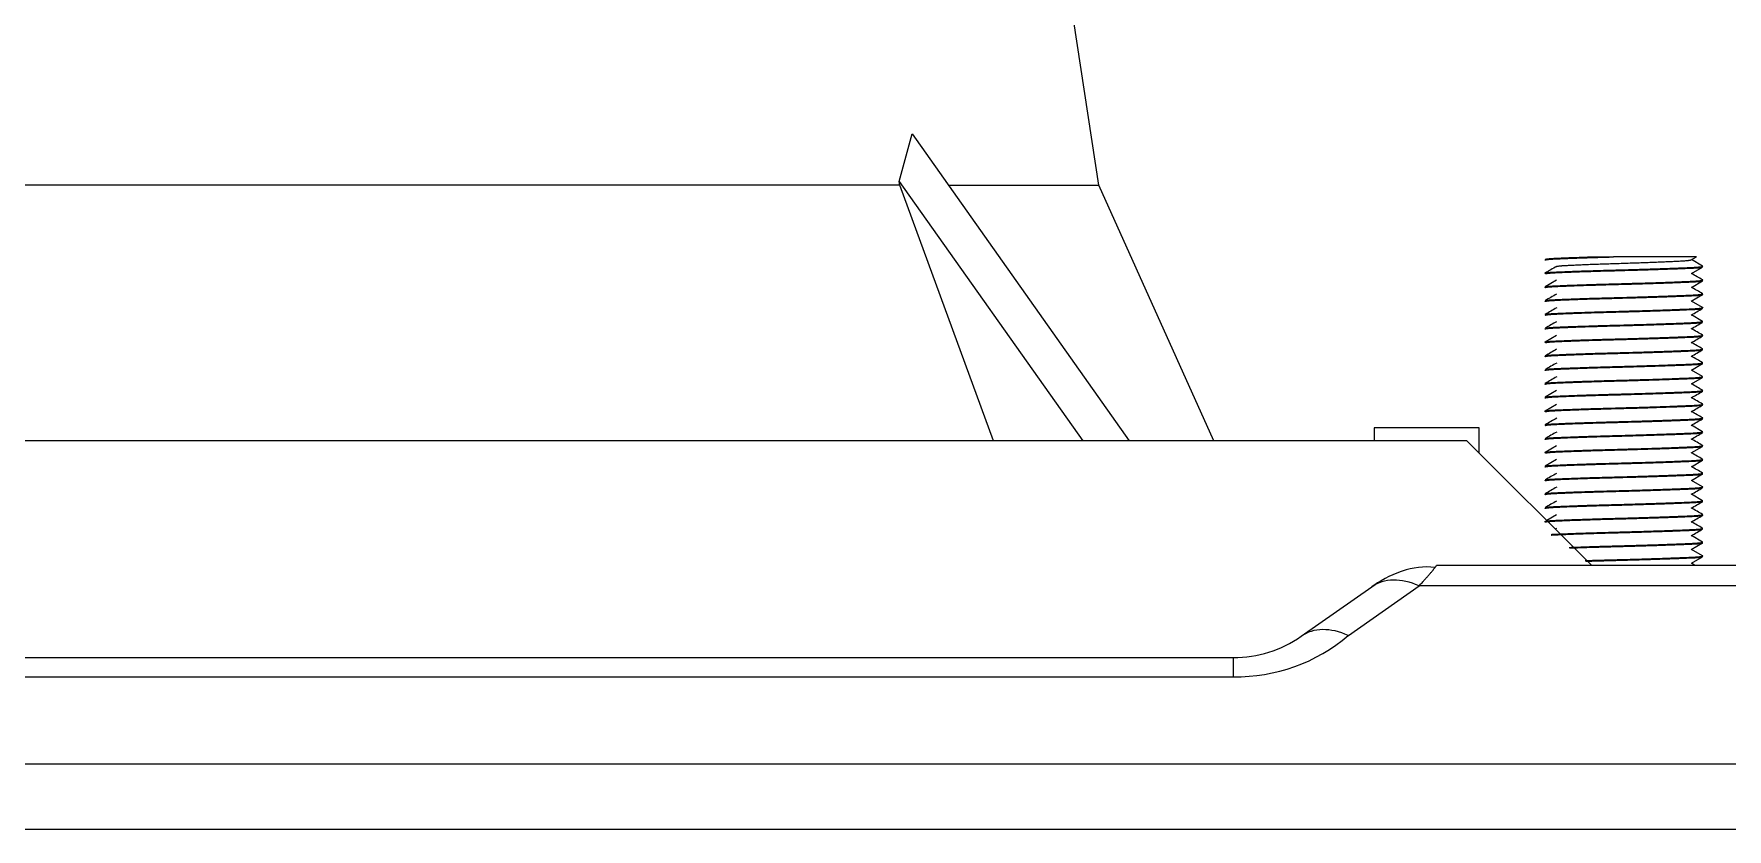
# Model space of a CAD drawing. Header units: millimetres. Extents: x 113490 to 142599, y -20467 to 115.
# Drawn here: x 124539.5 to 124668.4, y -6159.7 to -6099.2 of the extents above; entities that cross this region are included whole.
import ezdxf

# ---------------------------------------------------------------- set-up
doc = ezdxf.new("R2010")
doc.units = ezdxf.units.MM
doc.layers.add('DV1_0', color=7, linetype='Continuous')

msp = doc.modelspace()

# ---------------------------------------------------------------- linework, layer by layer
at = {"layer": 'DV1_0', "color": 7, "linetype": 'Continuous', "lineweight": 15}
for p, q in [((124620.57, -6110.72), (124616.76, -6085.69)), ((124605.38, -6110.43), (124606.36, -6106.81)), ((124606.36, -6106.81), (124622.88, -6130.18)), ((124605.42, -6110.72), (124605.38, -6110.43)), ((124605.38, -6110.43), (124619.35, -6130.18)), ((124605.42, -6110.72), (124518.81, -6110.72)), ((124612.57, -6130.18), (124605.42, -6110.72)), ((124609.12, -6110.72), (124620.57, -6110.72)), ((124629.32, -6130.18), (124620.57, -6110.72)), ((124658, -6116.18), (124659.76, -6116.18)), ((124666.06, -6116.18), (124659.76, -6116.18)), ((124665.67, -6116.4), (124666.06, -6116.18)), ((124666.54, -6116.89), (124665.69, -6116.39)), ((124654.54, -6117.42), (124654.54, -6117.47)), ((124655.41, -6117.96), (124654.55, -6118.46)), ((124665.68, -6117.45), (124666.54, -6116.95)), ((124665.68, -6118.5), (124666.54, -6118)), ((124666.54, -6118), (124666.54, -6117.95)), ((124654.54, -6118.47), (124654.54, -6118.52)), ((124665.67, -6119.55), (124666.54, -6119.05)), ((124666.54, -6119.05), (124666.54, -6119)), ((124654.54, -6119.52), (124654.54, -6119.57)), ((124654.54, -6120.57), (124654.54, -6120.62)), ((124666.54, -6120.04), (124665.69, -6119.54)), ((124666.54, -6121.09), (124665.69, -6120.59)), ((124666.54, -6120.1), (124666.54, -6120.05)), ((124654.54, -6121.62), (124654.54, -6121.67)), ((124666.54, -6121.15), (124666.54, -6121.1)), ((124654.54, -6122.67), (124654.54, -6122.72)), ((124655.41, -6122.16), (124654.55, -6122.66)), ((124666.54, -6122.2), (124666.54, -6122.15)), ((124666.54, -6123.25), (124666.54, -6123.2)), ((124654.54, -6123.72), (124654.54, -6123.77)), ((124665.68, -6124.8), (124666.54, -6124.3)), ((124666.54, -6124.3), (124666.54, -6124.25)), ((124654.54, -6124.77), (124654.54, -6124.82)), ((124654.54, -6125.82), (124654.54, -6125.87)), ((124665.68, -6125.85), (124666.54, -6125.35)), ((124666.54, -6125.29), (124665.69, -6124.79)), ((124666.54, -6125.35), (124666.54, -6125.3)), ((124654.54, -6126.87), (124654.54, -6126.92)), ((124655.41, -6126.36), (124654.55, -6126.86)), ((124666.54, -6126.4), (124666.54, -6126.35)), ((124654.54, -6127.92), (124654.54, -6127.97)), ((124655.42, -6127.41), (124654.55, -6127.91)), ((124666.54, -6127.45), (124666.54, -6127.4)), ((124666.54, -6128.5), (124666.54, -6128.45)), ((124649.54, -6129.18), (124641.54, -6129.18)), ((124641.54, -6129.18), (124641.54, -6130.18)), ((124649.54, -6131.12), (124649.54, -6129.18)), ((124654.54, -6128.97), (124654.54, -6129.02)), ((124666.54, -6129.49), (124665.69, -6128.99)), ((124666.54, -6129.55), (124666.54, -6129.5)), ((124648.6, -6130.18), (123654.69, -6130.18)), ((124658.1, -6139.68), (124648.6, -6130.18)), ((124654.54, -6130.02), (124654.54, -6130.07)), ((124655.42, -6130.56), (124654.55, -6131.06)), ((124665.67, -6131.1), (124666.54, -6130.6)), ((124666.54, -6130.6), (124666.54, -6130.55)), ((124654.54, -6131.07), (124654.54, -6131.12)), ((124654.54, -6132.12), (124654.54, -6132.17)), ((124655.41, -6131.61), (124654.55, -6132.11)), ((124665.68, -6132.15), (124666.54, -6131.65)), ((124666.54, -6131.65), (124666.54, -6131.6)), ((124654.54, -6133.17), (124654.54, -6133.22)), ((124665.68, -6133.2), (124666.54, -6132.7)), ((124666.54, -6133.69), (124665.69, -6133.19)), ((124666.54, -6132.7), (124666.54, -6132.65)), ((124654.54, -6134.22), (124654.54, -6134.27)), ((124666.54, -6134.74), (124665.69, -6134.24)), ((124666.54, -6133.75), (124666.54, -6133.7)), ((124666.54, -6134.8), (124666.54, -6134.75)), ((124654.54, -6135.27), (124654.54, -6135.32)), ((124655.41, -6135.81), (124654.67, -6136.25)), ((124666.54, -6135.85), (124666.54, -6135.8)), ((124666.54, -6137.89), (124665.69, -6137.39)), ((124666.54, -6136.9), (124666.54, -6136.85)), ((124665.67, -6138.45), (124666.54, -6137.95)), ((124666.54, -6138.94), (124665.69, -6138.44)), ((124666.54, -6137.95), (124666.54, -6137.9)), ((124745.26, -6139.68), (124646.28, -6139.68)), ((124665.68, -6139.5), (124666.54, -6139)), ((124666.54, -6139), (124666.54, -6138.95)), ((124635.99, -6145.05), (124641.37, -6141.28)), ((124641.37, -6141.28), (124641.61, -6141.11)), ((124506.5, -6146.68), (124630.82, -6146.68))]:
    msp.add_line(p, q, dxfattribs=at)
at = {"layer": 'DV1_0', "color": 7, "linetype": 'Continuous', "lineweight": 20}
for p, q in [((124639.57, -6144.99), (124644.95, -6141.22)), ((124745.26, -6141.22), (124644.95, -6141.22)), ((124630.82, -6148.14), (124630.82, -6146.68)), ((124506.5, -6148.14), (124630.82, -6148.14)), ((123593.64, -6154.76), (124708.88, -6154.76)), ((123593.64, -6159.73), (124708.88, -6159.73))]:
    msp.add_line(p, q, dxfattribs=at)
at = {"layer": 'DV1_0', "color": 7, "linetype": 'Continuous', "lineweight": 15}
for centre, radius, start, end in [((124646.28, -6147.99), 8.31, 106.6176, 125), ((124645.5, -6145.14), 5.36, 82.7832, 110.0896), ((124630.82, -6137.68), 9, 270, 305)]:
    msp.add_arc(centre, radius, start, end, dxfattribs=at)
at = {"layer": 'DV1_0', "color": 7, "linetype": 'Continuous', "lineweight": 20}
msp.add_arc((124631.03, -6135), 13.14, 269.1114, 310.5333, dxfattribs=at)
at = {"layer": 'DV1_0', "color": 7, "linetype": 'Continuous', "lineweight": 15}
for centre in [(124644.95, -6146.39), (124639.57, -6150.16)]:
    msp.add_ellipse(centre, major_axis=(3.58, -5.11), ratio=0.647809, start_param=2.317343, end_param=3.141593, dxfattribs=at)
for points, weights, knots in [([(124654.56, -6116.43), (124654.47, -6116.39), (124655, -6116.35), (124656.33, -6116.27), (124659.76, -6116.18)], [0.934054680659, 0.941367301959, 1, 0.866025403784, 1], [0.993465271, 0.993465271, 0.993465271, 0.995454545, 0.995454545, 1, 1, 1]), ([(124654.55, -6117.41), (124654.61, -6117.38), (124655, -6117.35), (124656.33, -6117.27), (124659.76, -6117.18), (124663.2, -6117.09), (124665.31, -6117), (124666.69, -6116.95), (124666.53, -6116.88)], [0.940761018319, 0.955795124554, 1, 0.866025403784, 1, 0.866025403784, 1, 0.907682754736, 0.942590729982], [0.96884289, 0.96884289, 0.96884289, 0.97030477, 0.97030477, 0.97473539, 0.97473539, 0.979166, 0.979166, 0.98221899, 0.98221899, 0.98221899]), ([(124654.56, -6116.36), (124654.64, -6116.33), (124655, -6116.3), (124655.89, -6116.25), (124658, -6116.18)], [0.943539393351, 0.959567449469, 1, 0.90591222949, 0.943976505854], [0.995551337, 0.995551337, 0.995551337, 0.996888464, 0.996888464, 1, 1, 1]), ([(124655.42, -6116.91), (124655.47, -6116.88), (124655.8, -6116.85), (124656.94, -6116.77), (124659.88, -6116.68), (124662.82, -6116.59), (124664.62, -6116.5), (124665.58, -6116.46), (124665.67, -6116.4)], [0.94124261157, 0.956492467926, 1, 0.866025403784, 1, 0.866025403784, 1, 0.924204716373, 0.934170840989], [0.98129043, 0.98129043, 0.98129043, 0.9827477, 0.9827477, 0.98723513, 0.98723513, 0.99172257, 0.99172257, 0.9942613, 0.9942613, 0.9942613]), ([(124654.56, -6118.53), (124654.46, -6118.49), (124655, -6118.45), (124656.33, -6118.37), (124659.76, -6118.28), (124663.2, -6118.19), (124665.31, -6118.1), (124666.48, -6118.06), (124666.54, -6118)], [0.933910759492, 0.940768889885, 1, 0.866025403784, 1, 0.866025403784, 1, 0.92065327699, 0.935293065308], [0.93889951, 0.93889951, 0.93889951, 0.94090909, 0.94090909, 0.94545455, 0.94545455, 0.95, 0.95, 0.95269205, 0.95269205, 0.95269205]), ([(124654.55, -6118.46), (124654.59, -6118.43), (124655, -6118.4), (124656.33, -6118.32), (124659.76, -6118.23), (124663.2, -6118.14), (124665.31, -6118.05), (124666.69, -6118), (124666.53, -6117.93)], [0.939349105633, 0.953615094139, 1, 0.866025403784, 1, 0.866025403784, 1, 0.907909508112, 0.942420012767], [0.9421871, 0.9421871, 0.9421871, 0.94372108, 0.94372108, 0.9481517, 0.9481517, 0.95258231, 0.95258231, 0.95562779, 0.95562779, 0.95562779]), ([(124654.58, -6117.45), (124654.67, -6117.43), (124655, -6117.4), (124656.33, -6117.32), (124659.76, -6117.23), (124663.2, -6117.14), (124665.31, -6117.05), (124666.47, -6117.01), (124666.54, -6116.95)], [0.946469933917, 0.963037085539, 1, 0.866025403784, 1, 0.866025403784, 1, 0.921425778153, 0.935016914714], [0.96692775, 0.96692775, 0.96692775, 0.96818182, 0.96818182, 0.97272727, 0.97272727, 0.97727273, 0.97727273, 0.97993857, 0.97993857, 0.97993857]), ([(124654.55, -6119.58), (124654.49, -6119.54), (124655, -6119.5), (124656.33, -6119.42), (124659.76, -6119.33), (124663.2, -6119.24), (124665.31, -6119.15), (124666.46, -6119.11), (124666.54, -6119.05)], [0.93460906882, 0.943353703163, 1, 0.866025403784, 1, 0.866025403784, 1, 0.92211291563, 0.934786252161], [0.91171448, 0.91171448, 0.91171448, 0.91363636, 0.91363636, 0.91818182, 0.91818182, 0.92272727, 0.92272727, 0.92536981, 0.92536981, 0.92536981]), ([(124654.56, -6119.51), (124654.62, -6119.48), (124655, -6119.45), (124656.33, -6119.37), (124659.76, -6119.28), (124663.2, -6119.19), (124665.31, -6119.1), (124666.61, -6119.05), (124666.54, -6118.99)], [0.941454400146, 0.956792663151, 1, 0.866025403784, 1, 0.866025403784, 1, 0.912547273733, 0.939265137228], [0.9157085, 0.9157085, 0.9157085, 0.91713739, 0.91713739, 0.921568, 0.921568, 0.92599862, 0.92599862, 0.92889073, 0.92889073, 0.92889073]), ([(124654.55, -6120.62), (124654.51, -6120.59), (124655, -6120.55), (124656.33, -6120.47), (124659.76, -6120.38), (124663.2, -6120.29), (124665.31, -6120.2), (124666.41, -6120.16), (124666.53, -6120.11)], [0.935417002949, 0.945703550235, 1, 0.866025403784, 1, 0.866025403784, 1, 0.924933182187, 0.933987194677], [0.88452148, 0.88452148, 0.88452148, 0.88636364, 0.88636364, 0.89090909, 0.89090909, 0.89545455, 0.89545455, 0.89800139, 0.89800139, 0.89800139]), ([(124654.56, -6120.56), (124654.64, -6120.53), (124655, -6120.5), (124656.33, -6120.42), (124659.76, -6120.33), (124663.2, -6120.24), (124665.31, -6120.15), (124666.62, -6120.1), (124666.54, -6120.04)], [0.943575641735, 0.959613130463, 1, 0.866025403784, 1, 0.866025403784, 1, 0.91235582169, 0.939382666225], [0.88921808, 0.88921808, 0.88921808, 0.89055369, 0.89055369, 0.89498431, 0.89498431, 0.89941493, 0.89941493, 0.90231337, 0.90231337, 0.90231337]), ([(124654.55, -6121.67), (124654.51, -6121.64), (124655, -6121.6), (124656.33, -6121.52), (124659.76, -6121.43), (124663.2, -6121.34), (124665.31, -6121.25), (124666.39, -6121.21), (124666.53, -6121.16)], [0.935577878444, 0.946121258119, 1, 0.866025403784, 1, 0.866025403784, 1, 0.92618059583, 0.933709515685], [0.85726293, 0.85726293, 0.85726293, 0.85909091, 0.85909091, 0.86363636, 0.86363636, 0.86818182, 0.86818182, 0.87068634, 0.87068634, 0.87068634]), ([(124654.72, -6121.58), (124654.83, -6121.57), (124655, -6121.55), (124656.33, -6121.47), (124659.76, -6121.38), (124663.2, -6121.29), (124665.31, -6121.2), (124666.68, -6121.15), (124666.53, -6121.08)], [0.966249640815, 0.980198004008, 1, 0.866025403784, 1, 0.866025403784, 1, 0.908463633632, 0.94200928437], [0.86331514, 0.86331514, 0.86331514, 0.86397, 0.86397, 0.86840062, 0.86840062, 0.87283123, 0.87283123, 0.87585839, 0.87585839, 0.87585839]), ([(124654.55, -6122.73), (124654.49, -6122.69), (124655, -6122.65), (124656.33, -6122.57), (124659.76, -6122.48), (124663.2, -6122.39), (124665.31, -6122.3), (124666.41, -6122.26), (124666.53, -6122.21)], [0.934768545125, 0.943857940206, 1, 0.866025403784, 1, 0.866025403784, 1, 0.925238167009, 0.933915013142], [0.82991341, 0.82991341, 0.82991341, 0.83181818, 0.83181818, 0.83636364, 0.83636364, 0.84090909, 0.84090909, 0.84344559, 0.84344559, 0.84344559]), ([(124654.56, -6123.78), (124654.46, -6123.74), (124655, -6123.7), (124656.33, -6123.62), (124659.76, -6123.53), (124663.2, -6123.44), (124665.31, -6123.35), (124666.44, -6123.31), (124666.54, -6123.25)], [0.93390975756, 0.940764562018, 1, 0.866025403784, 1, 0.866025403784, 1, 0.922984539313, 0.934513942389], [0.80253573, 0.80253573, 0.80253573, 0.80454545, 0.80454545, 0.80909091, 0.80909091, 0.81363636, 0.81363636, 0.81624932, 0.81624932, 0.81624932]), ([(124654.55, -6122.66), (124654.58, -6122.63), (124655, -6122.6), (124656.33, -6122.52), (124659.76, -6122.43), (124663.2, -6122.34), (124665.31, -6122.25), (124666.7, -6122.2), (124666.53, -6122.13)], [0.93930895393, 0.953549715117, 1, 0.866025403784, 1, 0.866025403784, 1, 0.907274261859, 0.94290214831], [0.83585017, 0.83585017, 0.83585017, 0.83738631, 0.83738631, 0.84181693, 0.84181693, 0.84624754, 0.84624754, 0.84931403, 0.84931403, 0.84931403]), ([(124654.55, -6123.71), (124654.61, -6123.68), (124655, -6123.65), (124656.33, -6123.57), (124659.76, -6123.48), (124663.2, -6123.39), (124665.31, -6123.3), (124666.63, -6123.25), (124666.54, -6123.19)], [0.940729560589, 0.955748829838, 1, 0.866025403784, 1, 0.866025403784, 1, 0.911503475613, 0.939919187572], [0.80933921, 0.80933921, 0.80933921, 0.81080262, 0.81080262, 0.81523323, 0.81523323, 0.81966385, 0.81966385, 0.82259048, 0.82259048, 0.82259048]), ([(124654.56, -6124.83), (124654.45, -6124.79), (124655, -6124.75), (124656.33, -6124.67), (124659.76, -6124.58), (124663.2, -6124.49), (124665.31, -6124.4), (124666.47, -6124.36), (124666.54, -6124.3)], [0.933700019724, 0.939798095358, 1, 0.866025403784, 1, 0.866025403784, 1, 0.921036867031, 0.935153714064], [0.77523021, 0.77523021, 0.77523021, 0.77727273, 0.77727273, 0.78181818, 0.78181818, 0.78636364, 0.78636364, 0.78904268, 0.78904268, 0.78904268]), ([(124654.75, -6124.73), (124654.85, -6124.71), (124655, -6124.7), (124656.33, -6124.62), (124659.76, -6124.53), (124663.2, -6124.44), (124665.31, -6124.35), (124666.61, -6124.3), (124666.54, -6124.24)], [0.969334210237, 0.982338959679, 1, 0.866025403784, 1, 0.866025403784, 1, 0.912970810943, 0.939009023645], [0.78363486, 0.78363486, 0.78363486, 0.78421893, 0.78421893, 0.78864954, 0.78864954, 0.79308016, 0.79308016, 0.79595826, 0.79595826, 0.79595826]), ([(124654.56, -6125.88), (124654.47, -6125.84), (124655, -6125.8), (124656.33, -6125.72), (124659.76, -6125.63), (124663.2, -6125.54), (124665.31, -6125.45), (124666.48, -6125.41), (124666.54, -6125.35)], [0.934051770002, 0.941355624956, 1, 0.866025403784, 1, 0.866025403784, 1, 0.920807291095, 0.935236586971], [0.74801033, 0.74801033, 0.74801033, 0.75, 0.75, 0.75454545, 0.75454545, 0.75909091, 0.75909091, 0.76177774, 0.76177774, 0.76177774]), ([(124654.56, -6125.81), (124654.63, -6125.78), (124655, -6125.75), (124656.33, -6125.67), (124659.76, -6125.58), (124663.2, -6125.49), (124665.31, -6125.4), (124666.66, -6125.35), (124666.53, -6125.28)], [0.942580918485, 0.958329672037, 1, 0.866025403784, 1, 0.866025403784, 1, 0.909439909267, 0.941307954393], [0.75625717, 0.75625717, 0.75625717, 0.75763523, 0.75763523, 0.76206585, 0.76206585, 0.76649646, 0.76649646, 0.76949134, 0.76949134, 0.76949134]), ([(124654.55, -6126.93), (124654.49, -6126.89), (124655, -6126.85), (124656.33, -6126.77), (124659.76, -6126.68), (124663.2, -6126.59), (124665.31, -6126.5), (124666.44, -6126.46), (124666.54, -6126.4)], [0.934839138405, 0.944073807042, 1, 0.866025403784, 1, 0.866025403784, 1, 0.922874719936, 0.934547002887], [0.72082982, 0.72082982, 0.72082982, 0.72272727, 0.72272727, 0.72727273, 0.72727273, 0.73181818, 0.73181818, 0.73443487, 0.73443487, 0.73443487]), ([(124654.55, -6126.86), (124654.59, -6126.83), (124655, -6126.8), (124656.33, -6126.72), (124659.76, -6126.63), (124663.2, -6126.54), (124665.31, -6126.45), (124666.7, -6126.4), (124666.53, -6126.33)], [0.939523839461, 0.953897229977, 1, 0.866025403784, 1, 0.866025403784, 1, 0.907043390267, 0.943080358976], [0.7295269, 0.7295269, 0.7295269, 0.73105154, 0.73105154, 0.73548216, 0.73548216, 0.73991277, 0.73991277, 0.7429869, 0.7429869, 0.7429869]), ([(124654.55, -6127.97), (124654.51, -6127.94), (124655, -6127.9), (124656.33, -6127.82), (124659.76, -6127.73), (124663.2, -6127.64), (124665.31, -6127.55), (124666.78, -6127.49), (124666.51, -6127.42)], [0.93554962901, 0.946048878214, 1, 0.866025403784, 1, 0.866025403784, 1, 0.90228664106, 0.947106281435], [0.69362411, 0.69362411, 0.69362411, 0.69545455, 0.69545455, 0.7, 0.7, 0.70454545, 0.70454545, 0.70786065, 0.70786065, 0.70786065]), ([(124654.55, -6127.91), (124654.6, -6127.88), (124655, -6127.85), (124656.33, -6127.77), (124659.76, -6127.68), (124663.2, -6127.59), (124665.31, -6127.5), (124666.65, -6127.45), (124666.54, -6127.39)], [0.940098088368, 0.954798727138, 1, 0.866025403784, 1, 0.866025403784, 1, 0.910256466836, 0.940743215714], [0.70297302, 0.70297302, 0.70297302, 0.70446785, 0.70446785, 0.70889846, 0.70889846, 0.71332908, 0.71332908, 0.71629695, 0.71629695, 0.71629695]), ([(124654.56, -6128.96), (124654.63, -6128.93), (124655, -6128.9), (124656.33, -6128.82), (124659.76, -6128.73), (124663.2, -6128.64), (124665.31, -6128.55), (124666.6, -6128.5), (124666.54, -6128.44)], [0.94284236783, 0.958673231164, 1, 0.866025403784, 1, 0.866025403784, 1, 0.913243912617, 0.938846718795], [0.67651746, 0.67651746, 0.67651746, 0.67788416, 0.67788416, 0.68231477, 0.68231477, 0.68674539, 0.68674539, 0.68961446, 0.68961446, 0.68961446]), ([(124654.55, -6129.02), (124654.51, -6128.99), (124655, -6128.95), (124656.33, -6128.87), (124659.76, -6128.78), (124663.2, -6128.69), (124665.31, -6128.6), (124666.39, -6128.56), (124666.53, -6128.51)], [0.935451846914, 0.945795179535, 1, 0.866025403784, 1, 0.866025403784, 1, 0.926121506688, 0.933721620936], [0.66634277, 0.66634277, 0.66634277, 0.66818182, 0.66818182, 0.67272727, 0.67272727, 0.67727273, 0.67727273, 0.67977926, 0.67977926, 0.67977926]), ([(124654.55, -6130.08), (124654.48, -6130.04), (124655, -6130), (124656.33, -6129.92), (124659.76, -6129.83), (124663.2, -6129.74), (124665.31, -6129.65), (124666.42, -6129.61), (124666.53, -6129.56)], [0.934477912325, 0.942919794707, 1, 0.866025403784, 1, 0.866025403784, 1, 0.924715038916, 0.934040526761], [0.63897249, 0.63897249, 0.63897249, 0.64090909, 0.64090909, 0.64545455, 0.64545455, 0.65, 0.65, 0.65255425, 0.65255425, 0.65255425]), ([(124654.56, -6130.01), (124654.64, -6129.98), (124655, -6129.95), (124656.33, -6129.87), (124659.76, -6129.78), (124663.2, -6129.69), (124665.31, -6129.6), (124666.65, -6129.55), (124666.54, -6129.49)], [0.943212962527, 0.959152478095, 1, 0.866025403784, 1, 0.866025403784, 1, 0.910499596591, 0.940578911079], [0.64994961, 0.64994961, 0.64994961, 0.65130046, 0.65130046, 0.65573108, 0.65573108, 0.66016169, 0.66016169, 0.66312152, 0.66312152, 0.66312152]), ([(124654.55, -6131.06), (124654.6, -6131.03), (124655, -6131), (124656.33, -6130.92), (124659.76, -6130.83), (124663.2, -6130.74), (124665.31, -6130.65), (124666.7, -6130.6), (124666.53, -6130.53)], [0.940035433601, 0.954702188343, 1, 0.866025403784, 1, 0.866025403784, 1, 0.907200758722, 0.942958712987], [0.62321875, 0.62321875, 0.62321875, 0.62471677, 0.62471677, 0.62914739, 0.62914739, 0.633578, 0.633578, 0.63664693, 0.63664693, 0.63664693]), ([(124654.58, -6131.1), (124654.68, -6131.08), (124655, -6131.05), (124656.33, -6130.97), (124659.76, -6130.88), (124663.2, -6130.79), (124665.31, -6130.7), (124666.45, -6130.66), (124666.54, -6130.6)], [0.946888185543, 0.963500095347, 1, 0.866025403784, 1, 0.866025403784, 1, 0.92237549491, 0.934701830661], [0.612398, 0.612398, 0.612398, 0.61363636, 0.61363636, 0.61818182, 0.61818182, 0.62272727, 0.62272727, 0.6253609, 0.6253609, 0.6253609]), ([(124654.56, -6132.18), (124654.46, -6132.14), (124655, -6132.1), (124656.33, -6132.02), (124659.76, -6131.93), (124663.2, -6131.84), (124665.31, -6131.75), (124666.48, -6131.71), (124666.54, -6131.65)], [0.933746043408, 0.940021593866, 1, 0.866025403784, 1, 0.866025403784, 1, 0.920771055643, 0.935249811122], [0.5843287, 0.5843287, 0.5843287, 0.58636364, 0.58636364, 0.59090909, 0.59090909, 0.59545455, 0.59545455, 0.5981426, 0.5981426, 0.5981426]), ([(124654.55, -6132.11), (124654.59, -6132.08), (124655, -6132.05), (124656.33, -6131.97), (124659.76, -6131.88), (124663.2, -6131.79), (124665.31, -6131.7), (124666.67, -6131.65), (124666.53, -6131.58)], [0.939621812094, 0.954053767343, 1, 0.866025403784, 1, 0.866025403784, 1, 0.908901691805, 0.941691075612], [0.59661361, 0.59661361, 0.59661361, 0.59813308, 0.59813308, 0.60256369, 0.60256369, 0.60699431, 0.60699431, 0.61000698, 0.61000698, 0.61000698]), ([(124654.55, -6133.23), (124654.47, -6133.19), (124655, -6133.15), (124656.33, -6133.07), (124659.76, -6132.98), (124663.2, -6132.89), (124665.31, -6132.8), (124666.47, -6132.76), (124666.54, -6132.7)], [0.934226060047, 0.942028220982, 1, 0.866025403784, 1, 0.866025403784, 1, 0.921123300453, 0.935122920853], [0.55712406, 0.55712406, 0.55712406, 0.55909091, 0.55909091, 0.56363636, 0.56363636, 0.56818182, 0.56818182, 0.57085793, 0.57085793, 0.57085793]), ([(124654.56, -6133.16), (124654.62, -6133.13), (124655, -6133.1), (124656.33, -6133.02), (124659.76, -6132.93), (124663.2, -6132.84), (124665.31, -6132.75), (124666.6, -6132.7), (124666.54, -6132.64)], [0.942164850857, 0.957773108412, 1, 0.866025403784, 1, 0.866025403784, 1, 0.913075289833, 0.938946668642], [0.57015292, 0.57015292, 0.57015292, 0.57154939, 0.57154939, 0.57598, 0.57598, 0.58041062, 0.58041062, 0.58328527, 0.58328527, 0.58328527]), ([(124654.55, -6134.28), (124654.5, -6134.24), (124655, -6134.2), (124656.33, -6134.12), (124659.76, -6134.03), (124663.2, -6133.94), (124665.31, -6133.85), (124666.43, -6133.81), (124666.54, -6133.75)], [0.935065739208, 0.944739910542, 1, 0.866025403784, 1, 0.866025403784, 1, 0.923694365367, 0.934308938613], [0.52994333, 0.52994333, 0.52994333, 0.53181818, 0.53181818, 0.53636364, 0.53636364, 0.54090909, 0.54090909, 0.54349797, 0.54349797, 0.54349797]), ([(124654.55, -6135.32), (124654.52, -6135.29), (124655, -6135.25), (124656.33, -6135.17), (124659.76, -6135.08), (124663.2, -6134.99), (124665.31, -6134.9), (124666.77, -6134.84), (124666.51, -6134.78)], [0.93562264502, 0.946235146384, 1, 0.866025403784, 1, 0.866025403784, 1, 0.902713567653, 0.946717352797], [0.50272133, 0.50272133, 0.50272133, 0.50454545, 0.50454545, 0.50909091, 0.50909091, 0.51363636, 0.51363636, 0.51693707, 0.51693707, 0.51693707]), ([(124654.55, -6135.26), (124654.61, -6135.23), (124655, -6135.2), (124656.33, -6135.12), (124659.76, -6135.03), (124663.2, -6134.94), (124665.31, -6134.85), (124666.69, -6134.8), (124666.53, -6134.73)], [0.940792229038, 0.955840962974, 1, 0.866025403784, 1, 0.866025403784, 1, 0.907707253541, 0.942572211447], [0.51692164, 0.51692164, 0.51692164, 0.518382, 0.518382, 0.52281262, 0.52281262, 0.52724323, 0.52724323, 0.53029541, 0.53029541, 0.53029541]), ([(124654.56, -6134.21), (124654.64, -6134.18), (124655, -6134.15), (124656.33, -6134.07), (124659.76, -6133.98), (124663.2, -6133.89), (124665.31, -6133.8), (124666.63, -6133.75), (124666.54, -6133.69)], [0.943546270571, 0.959576122328, 1, 0.866025403784, 1, 0.866025403784, 1, 0.911520502807, 0.939908257237], [0.54362885, 0.54362885, 0.54362885, 0.54496569, 0.54496569, 0.54939631, 0.54939631, 0.55382692, 0.55382692, 0.55675299, 0.55675299, 0.55675299]), ([(124654.55, -6136.37), (124654.51, -6136.34), (124655, -6136.3), (124656.33, -6136.22), (124659.76, -6136.13), (124663.2, -6136.04), (124665.31, -6135.95), (124666.77, -6135.89), (124666.51, -6135.83)], [0.935258589391, 0.945278342331, 1, 0.866025403784, 1, 0.866025403784, 1, 0.902711539437, 0.94671918763], [0.47541615, 0.47541615, 0.47541615, 0.47727273, 0.47727273, 0.48181818, 0.48181818, 0.48636364, 0.48636364, 0.48966441, 0.48966441, 0.48966441]), ([(124654.55, -6136.31), (124654.59, -6136.28), (124655, -6136.25), (124656.33, -6136.17), (124659.76, -6136.08), (124663.2, -6135.99), (124665.31, -6135.9), (124666.69, -6135.85), (124666.53, -6135.78)], [0.939342569449, 0.953604465416, 1, 0.866025403784, 1, 0.866025403784, 1, 0.907878494719, 0.942443271389], [0.49026398, 0.49026398, 0.49026398, 0.49179831, 0.49179831, 0.49622892, 0.49622892, 0.50065954, 0.50065954, 0.50370605, 0.50370605, 0.50370605]), ([(124655, -6137.3), (124656.33, -6137.22), (124659.76, -6137.13), (124663.2, -6137.04), (124665.31, -6136.95), (124666.61, -6136.9), (124666.54, -6136.84)], [1, 0.866025403784, 1, 0.866025403784, 1, 0.912519834205, 0.939281914682], [0.46521462, 0.46521462, 0.46521462, 0.46964523, 0.46964523, 0.47407585, 0.47407585, 0.47696887, 0.47696887, 0.47696887]), ([(124655, -6137.35), (124656.33, -6137.27), (124659.76, -6137.18), (124663.2, -6137.09), (124665.31, -6137), (124666.42, -6136.96), (124666.53, -6136.9)], [1, 0.866025403784, 1, 0.866025403784, 1, 0.924125294751, 0.934191821038], [0.45, 0.45, 0.45, 0.45454545, 0.45454545, 0.45909091, 0.45909091, 0.46166517, 0.46166517, 0.46166517]), ([(124656.38, -6138.29), (124657.81, -6138.23), (124659.76, -6138.18), (124663.2, -6138.09), (124665.31, -6138), (124666.61, -6137.95), (124666.54, -6137.89)], [0.935952354895, 0.918979904165, 1, 0.866025403784, 1, 0.912383962252, 0.93936532263], [0.44038216, 0.44038216, 0.44038216, 0.44306154, 0.44306154, 0.44749216, 0.44749216, 0.45038967, 0.45038967, 0.45038967]), ([(124656.44, -6138.33), (124657.85, -6138.28), (124659.76, -6138.23), (124663.2, -6138.14), (124665.31, -6138.05), (124666.46, -6138.01), (124666.54, -6137.95)], [0.935345241661, 0.920512680419, 1, 0.866025403784, 1, 0.921819816809, 0.934882917292], [0.424575903, 0.424575903, 0.424575903, 0.427272727, 0.427272727, 0.431818182, 0.431818182, 0.434470658, 0.434470658, 0.434470658]), ([(124657.59, -6139.29), (124658.6, -6139.26), (124659.76, -6139.23), (124663.2, -6139.14), (124665.31, -6139.05), (124666.68, -6139), (124666.53, -6138.93)], [0.93748555689, 0.950322365989, 1, 0.866025403784, 1, 0.908497218785, 0.941984685074], [0.41483498, 0.41483498, 0.41483498, 0.416477847, 0.416477847, 0.420908463, 0.420908463, 0.423934511, 0.423934511, 0.423934511]), ([(124657.64, -6139.34), (124658.64, -6139.31), (124659.76, -6139.28), (124663.2, -6139.19), (124665.31, -6139.1), (124666.48, -6139.06), (124666.54, -6139)], [0.938252823929, 0.951748272794, 1, 0.866025403784, 1, 0.920644715726, 0.935296225577], [0.398362928, 0.398362928, 0.398362928, 0.4, 0.4, 0.404545455, 0.404545455, 0.4072378, 0.4072378, 0.4072378])]:
    msp.add_rational_spline(points, weights, degree=2, knots=knots, dxfattribs=at)
for points in [[(124655.42, -6116.91), (124655.13, -6117.08), (124654.84, -6117.24), (124654.55, -6117.41)], [(124666.53, -6117.93), (124666.25, -6117.77), (124665.97, -6117.61), (124665.69, -6117.44)], [(124655.42, -6119.01), (124655.13, -6119.18), (124654.84, -6119.34), (124654.55, -6119.51)], [(124666.53, -6118.98), (124666.25, -6118.82), (124665.97, -6118.66), (124665.69, -6118.49)], [(124655.43, -6120.05), (124655.14, -6120.22), (124654.85, -6120.39), (124654.56, -6120.56)], [(124665.67, -6120.61), (124665.96, -6120.44), (124666.24, -6120.27), (124666.53, -6120.1)], [(124655.42, -6121.11), (124655.13, -6121.28), (124654.84, -6121.44), (124654.55, -6121.61)], [(124665.66, -6121.66), (124665.95, -6121.49), (124666.24, -6121.32), (124666.53, -6121.16)], [(124666.53, -6122.13), (124666.25, -6121.97), (124665.97, -6121.81), (124665.69, -6121.64)], [(124655.42, -6123.21), (124655.13, -6123.38), (124654.84, -6123.54), (124654.55, -6123.71)], [(124665.67, -6122.71), (124665.95, -6122.54), (124666.24, -6122.37), (124666.53, -6122.21)], [(124665.67, -6123.75), (124665.96, -6123.59), (124666.25, -6123.42), (124666.54, -6123.25)], [(124666.53, -6123.18), (124666.25, -6123.02), (124665.97, -6122.86), (124665.69, -6122.69)], [(124655.43, -6124.26), (124655.14, -6124.42), (124654.85, -6124.59), (124654.56, -6124.76)], [(124666.54, -6124.24), (124666.26, -6124.07), (124665.97, -6123.91), (124665.69, -6123.74)], [(124655.43, -6125.31), (124655.14, -6125.47), (124654.85, -6125.64), (124654.56, -6125.81)], [(124666.54, -6126.33), (124666.25, -6126.17), (124665.97, -6126.01), (124665.69, -6125.84)], [(124665.67, -6126.9), (124665.96, -6126.74), (124666.25, -6126.57), (124666.54, -6126.4)], [(124666.53, -6127.38), (124666.25, -6127.22), (124665.97, -6127.06), (124665.69, -6126.89)], [(124655.43, -6128.46), (124655.14, -6128.62), (124654.85, -6128.79), (124654.56, -6128.96)], [(124665.67, -6127.96), (124665.95, -6127.79), (124666.24, -6127.62), (124666.53, -6127.46)], [(124666.54, -6128.44), (124666.25, -6128.27), (124665.97, -6128.11), (124665.69, -6127.94)], [(124655.43, -6129.51), (124655.14, -6129.67), (124654.85, -6129.84), (124654.56, -6130.01)], [(124665.66, -6129.01), (124665.95, -6128.84), (124666.24, -6128.67), (124666.53, -6128.51)], [(124665.67, -6130.06), (124665.96, -6129.89), (124666.25, -6129.72), (124666.54, -6129.55)], [(124666.54, -6130.54), (124666.25, -6130.37), (124665.97, -6130.21), (124665.69, -6130.04)], [(124666.53, -6131.58), (124666.25, -6131.42), (124665.97, -6131.26), (124665.69, -6131.09)], [(124666.53, -6132.63), (124666.25, -6132.47), (124665.97, -6132.31), (124665.69, -6132.14)], [(124655.42, -6132.66), (124655.13, -6132.82), (124654.84, -6132.99), (124654.56, -6133.16)], [(124655.42, -6134.76), (124655.13, -6134.93), (124654.84, -6135.09), (124654.55, -6135.26)], [(124655.43, -6133.7), (124655.14, -6133.87), (124654.85, -6134.04), (124654.56, -6134.21)], [(124665.66, -6135.31), (124665.95, -6135.14), (124666.24, -6134.97), (124666.53, -6134.81)], [(124665.67, -6134.25), (124665.96, -6134.09), (124666.25, -6133.92), (124666.54, -6133.75)], [(124665.66, -6136.36), (124665.95, -6136.19), (124666.24, -6136.02), (124666.53, -6135.86)], [(124666.53, -6135.78), (124666.25, -6135.62), (124665.97, -6135.46), (124665.69, -6135.29)], [(124655.42, -6136.86), (124655.39, -6136.88), (124655.36, -6136.89), (124655.33, -6136.91)], [(124665.67, -6137.4), (124665.96, -6137.24), (124666.25, -6137.07), (124666.54, -6136.9)], [(124666.53, -6136.83), (124666.25, -6136.67), (124665.97, -6136.51), (124665.69, -6136.34)], [(124666.01, -6139.68), (124665.9, -6139.62), (124665.79, -6139.56), (124665.69, -6139.49)]]:
    msp.add_open_spline(points, degree=3, dxfattribs=at)
at = {"layer": 'DV1_0', "color": 7, "linetype": 'Continuous', "lineweight": 20}
msp.add_open_spline([(124644.95, -6141.22), (124644.99, -6141.18), (124645.07, -6141.09), (124645.18, -6140.98), (124645.28, -6140.86), (124645.37, -6140.76), (124645.46, -6140.66), (124645.55, -6140.56), (124645.62, -6140.48), (124645.7, -6140.39), (124645.76, -6140.31), (124645.83, -6140.24), (124645.89, -6140.17), (124645.94, -6140.1), (124646, -6140.04), (124646.04, -6139.98), (124646.09, -6139.92), (124646.13, -6139.87), (124646.16, -6139.84), (124646.17, -6139.82), (124646.17, -6139.82)], degree=3, knots=[0, 0, 0, 0, 0.0543474, 0.1066797, 0.1570308, 0.2055741, 0.2524459, 0.2977924, 0.3417604, 0.3845029, 0.4261829, 0.4669794, 0.5070992, 0.5467908, 0.5863889, 0.6263256, 0.6674824, 0.7094878, 0.750932, 0.7510071, 0.7510071, 0.7510071, 0.7510071], dxfattribs=at)
at = {"layer": 'DV1_0', "color": 7, "linetype": 'Continuous', "lineweight": 15}
msp.add_open_spline([(124646.17, -6139.82), (124646.18, -6139.81), (124646.2, -6139.78), (124646.23, -6139.75), (124646.25, -6139.72), (124646.26, -6139.7), (124646.27, -6139.69), (124646.28, -6139.68), (124646.28, -6139.68), (124646.28, -6139.68), (124646.28, -6139.68)], degree=3, knots=[0.7510071, 0.7510071, 0.7510071, 0.7510071, 0.7915562, 0.8312856, 0.8681803, 0.9007424, 0.9294598, 0.9546648, 0.9775145, 1, 1, 1, 1], dxfattribs=at)

doc.saveas('drawing.dxf')
